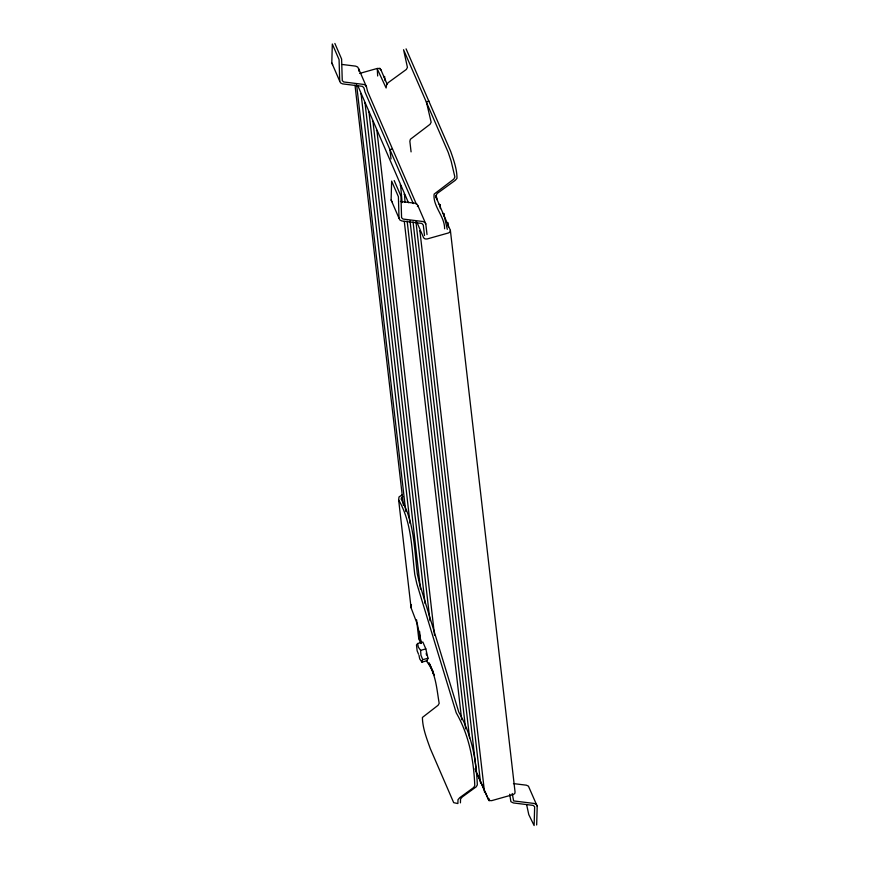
<?xml version="1.0" encoding="UTF-8"?>
<svg xmlns="http://www.w3.org/2000/svg" width="869" height="869" viewBox="0 0 869 869"><rect width="100%" height="100%" fill="white"/><g stroke="black" fill="none" stroke-linecap="round" stroke-linejoin="round"><path stroke-width="1.3" d="M421.193 642.81L417.402 624.398L411.059 607.746L398.643 499.947L399.012 496.949L402.141 494.863M411.059 607.746L411.428 604.748M489.388 798.98L489.149 800.762L477.2 774.149M435.554 196.09L447.024 222.594L447.85 222.866L447.416 223.507L450.381 230.361L450.12 231.838L448.632 232.903L427.016 238.997L425.028 238.91L423.681 237.889L420.715 231.035L419.879 230.752L420.314 230.122L416.762 221.899M420.726 643.256L418.749 638.682L419.01 637.205M536.662 824.985L537.205 806.182L528.428 786.141L526.375 785.185L513.46 783.599M418.521 654.172L417.153 650.838L416.479 644.95L417.641 643.505L422.855 642.039L425.821 648.893L427.982 658.213L427.179 660.668L421.965 662.145L419.716 658.93L418.977 655.291M410.027 523.323L360.993 93.026L357.941 85.977M420.498 589.03L364.947 102.173L361.385 93.95L360.559 93.667M384.141 77.276L384.576 76.635L383.74 76.363M425.071 603.553L368.901 111.308L365.338 103.085L364.513 102.803M429.959 620.781L372.855 120.443L369.292 112.22L368.467 111.949M434.533 635.304L376.809 129.59L373.257 121.367L372.421 121.084M402.119 202.564L400.544 184.424L377.211 130.502L376.375 130.22M404.987 202.281L404.498 193.559L400.935 185.336L400.098 185.064M439.508 205.225L439.942 204.584L439.106 204.313M443.462 214.361L443.896 213.731L443.071 213.448M429.623 663.818L429.177 664.459L430.014 664.731L432.556 670.607M484.478 790.594L481.426 783.545L480.6 783.262L481.035 782.632L477.472 774.398L476.647 774.127L477.081 773.486M450.381 230.361L515.056 792.007L514.796 793.484L513.307 794.548L491.691 800.642L489.692 800.555L488.356 799.534L485.38 792.68L484.554 792.409L484.989 791.768M427.982 658.213L422.768 659.68L421.606 661.124L421.965 662.145M402.934 496.688L401.445 497.752L401.185 499.23C414.383 521.997 414.231 548.621 417.337 573.953L419.379 583.034L458.778 712.113C471.574 734.435 476.288 759.441 477.32 784.881L476.234 786.803L462.265 796.971L460.548 798.991L460.429 802.837M428.917 101.076L426.397 101.934L431.154 122.192L430.09 124.267L410.396 139.268L409.853 141.256L411.08 151.879M359.636 73.42L377.439 68.401L379.427 68.488L380.774 69.509L387.194 84.326M392.495 148.957L389.942 149.674L391.017 158.94M417.641 643.505L418.358 647.155L420.607 650.37L425.821 648.893M417.402 206.54L417.88 205.649L416.935 204.074L414.98 203.227L400.424 201.434M342.419 64.502L355.66 66.142L357.604 66.989L358.56 68.564L366.468 86.835L367.576 91.386L416.349 204.085M404.052 194.2L404.889 194.471L408.452 202.705M334.869 43.45L341.615 59.049L342.256 80.611L343.711 81.968L363.568 84.412L365.512 85.26L366.468 86.835M394.189 180.535L400.946 196.144L401.576 217.695L403.042 219.053L422.888 221.508L424.843 222.355L425.799 223.93L427.016 234.543M379.829 68.238L381.067 70.15M406.073 48.86L450.674 151.347C453.683 159.972 457.029 169.259 456.985 178.297L455.28 180.307L437.216 193.45L436.129 195.373L437.226 199.924M413.275 203.585L365.034 92.103L363.981 88.008L362.471 86.346L342.625 83.891L340.572 82.935L339.703 81.175L339.073 59.624L332.316 44.015L331.795 62.905L332.664 64.664M424.506 235.553L423.301 225.093L421.802 223.431L401.945 220.987L399.892 220.031L399.023 218.271L398.393 196.709L391.637 181.11L391.115 199.989L391.984 201.749M537.205 806.182L536.336 804.422L534.283 803.467L513.622 800.925L512.254 793.516M426.451 660.331L427.363 662.352C435.945 673.486 436.792 689.638 439.182 703.347L438.095 705.27L422.41 717.446C422.54 727.961 426.722 738.552 430.253 748.513L453.694 802.674L457.887 803.553L458.006 799.708L459.723 797.688L473.692 787.52L474.778 785.598C473.746 760.158 469.032 735.152 456.236 712.83L416.827 583.751L414.795 574.67C411.689 549.338 411.841 522.714 398.643 499.947M417.88 205.649L425.799 223.93M331.795 62.905L339.703 81.175M391.115 199.989L399.023 218.271M475.05 768.793L476.57 772.313M428.938 662.623L434.304 675.017M422.768 659.68L420.933 655.237L420.607 650.37M444.352 216.37L447.296 229.351M526.788 805.4L528.786 814.622L534.12 825.55L534.652 806.747L533.197 805.389L513.34 802.945L510.885 801.674L509.712 794.233M447.85 222.866L448.317 226.907M443.896 213.731L444.211 216.424M444.602 228.775C444.809 216.316 432.632 206.214 434.131 194.102L453.824 179.101L454.889 177.026L451.152 161.145L448.154 152.205L403.553 49.718L407.431 67.358L406.366 69.433L388.302 82.566L386.672 84.423L386.118 87.986L377.276 68.955L377.667 75.994M439.942 204.584L440.409 208.625M435.988 195.449L436.303 198.143M419.879 230.752L484.554 792.409M415.925 221.617L480.6 783.262M413.057 221.91L476.647 774.127M410.027 220.845L469.586 738.053M407.159 221.139L465.632 728.906M404.291 221.421L461.678 719.771M384.576 76.635L385.043 80.676M432.827 670.901L433.142 673.594M426.234 653.032L426.462 655.074M358.56 68.564L358.864 71.215M356.594 84.532L405.769 511.493M419.564 631.361L420.965 643.484M354.997 85.119L403.39 505.345M416.577 619.825L418.749 638.682"/></g></svg>
